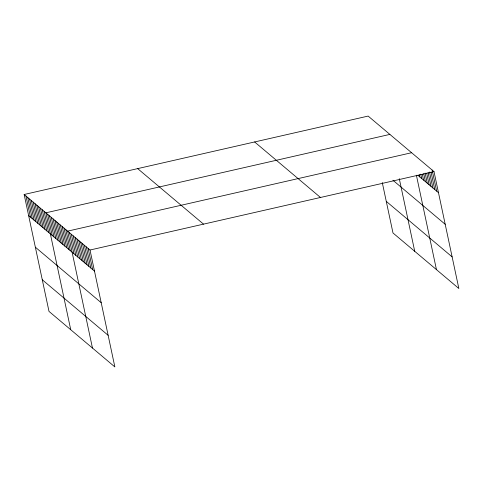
<?xml version="1.0" encoding="UTF-8"?>
<svg xmlns="http://www.w3.org/2000/svg" width="483" height="483" viewBox="0 0 483 483"><rect width="100%" height="100%" fill="white"/><g stroke="black" fill="none" stroke-linecap="round" stroke-linejoin="round"><path stroke-width="0.72" d="M24.15 194.492L90.007 250.019L114.857 366.923L49 311.402L24.15 194.492L368.143 116.077L434 171.598L458.85 288.508L392.993 232.981L382.27 182.538M389.878 134.401L45.885 212.816L70.735 329.72M411.607 152.725L67.62 231.14L92.464 348.044M90.007 250.019L434 171.598M417.958 175.383L438.486 192.687M392.927 180.237L445.205 224.311M386.267 201.363L452.13 256.89M254.626 141.954L320.483 197.481M137.667 168.615L203.524 224.136M28.63 215.581L94.493 271.102M35.356 247.199L101.213 302.726M42.281 279.778L108.138 335.305M432.134 170.028L436.62 191.117M431.041 172.093L434.748 189.541M429.484 171.972L432.883 187.972M428.083 172.582L431.017 186.396M426.682 173.186L429.152 184.826M425.125 173.071L427.286 183.25M423.718 173.681L425.42 181.674M422.317 174.285L423.555 180.105M420.759 174.17L421.689 178.529M419.359 174.774L419.824 176.959M416.388 175.214L436.457 269.629M399.284 178.674L414.722 251.305M88.141 248.443L92.627 269.532M86.276 246.867L90.762 267.956M84.41 245.298L88.896 266.387M82.545 243.722L87.031 264.811M80.679 242.152L85.159 263.241M78.814 240.576L83.293 261.665M76.948 239.007L81.428 260.089M75.082 237.431L79.562 258.52M73.217 235.855L77.697 256.944M71.351 234.285L75.831 255.374M69.486 232.709L73.965 253.798M65.809 229.612L70.289 250.701M63.998 228.085L68.477 249.174M62.186 226.557L66.666 247.646M60.375 225.03L64.855 246.119M58.564 223.502L63.044 244.591M56.752 221.975L61.232 243.064M54.941 220.447L59.421 241.536M53.13 218.92L57.61 240.009M51.319 217.398L55.799 238.481M49.508 215.871L53.987 236.96M47.696 214.343L52.176 235.432M44.074 211.288L48.554 232.377M42.263 209.761L46.742 230.85M40.451 208.233L44.931 229.322M38.64 206.706L43.12 227.795M36.829 205.178L41.309 226.267M35.017 203.651L39.497 224.74M33.206 202.123L37.686 223.212M31.395 200.602L35.875 221.691M29.584 199.074L34.064 220.163M27.773 197.547L32.252 218.636M25.961 196.02L30.441 217.109"/></g></svg>
